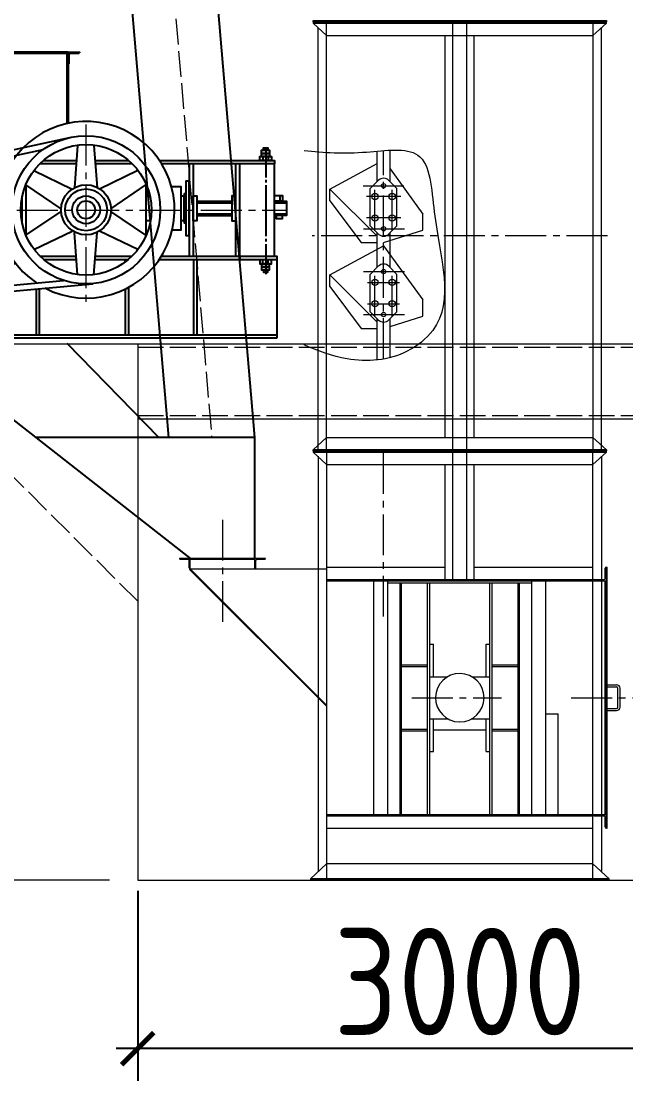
# Model space of a CAD drawing. Header units: millimetres. Extents: x 163705 to 1616509, y 81827 to 302547.
# Drawn here: x 1446844 to 1449659, y 136624 to 141563 of the extents above; entities that cross this region are included whole.
import ezdxf

# ---------------------------------------------------------------- set-up
doc = ezdxf.new("R2010")
doc.units = ezdxf.units.MM
doc.header["$LTSCALE"] = 10
doc.linetypes.add('ACAD_ISO02W100', pattern=[15, 12, -3])
doc.linetypes.add('CENTER2', pattern=[28.575, 19.05, -3.175, 3.175, -3.175])
for name, color, linetype, lineweight in [('1-中心线', 1, 'CENTER2', 0), ('1-建筑轮廓', 7, 'Continuous', 20), ('1-文本', 4, 'Continuous', 0), ('1-标注', 3, 'Continuous', 0), ('1-虚线', 8, 'ACAD_ISO02W100', 0), ('1-设备轮廓', 2, 'Continuous', 18), ('1-钢构', 6, 'Continuous', 0)]:
    doc.layers.add(name, color=color, linetype=linetype, lineweight=lineweight)
doc.styles.add('HZ', font='gbenor.shx', dxfattribs={"bigfont": 'gbcbig.shx'})
doc.dimstyles.new('100$0', dxfattribs={"dimscale": 100, "dimtxt": 5, "dimasz": 1.5, "dimexe": 1.5, "dimexo": 0.5, "dimtad": 1, "dimdec": 0, "dimdsep": 46, "dimtxsty": 'HZ', "dimblk": 'ARCHTICK', "dimcen": 2.5, "dimdle": 1, "dimclrd": 256, "dimclre": 256, "dimadec": 0, "dimazin": 0, "dimtfac": 1, "dimtdec": 0, "dimtmove": 0, "dimatfit": 3, "dimfxl": 0, "dimarcsym": 0})

# ---------------------------------------------------------------- blocks, each defined once
blk = doc.blocks.new('*U296')
for p, q in [((0, 350), (2999.5, 350)), ((0, 350), (0, 0)), ((2999.5, 350), (2999.5, 0)), ((0, 0), (2999.5, 0))]:
    blk.add_line(p, q)
at = {"layer": '1-虚线'}
for p, q in [((0, 334), (2999.5, 334)), ((0, 16), (2999.5, 16))]:
    blk.add_line(p, q, dxfattribs=at)
blk = doc.blocks.new('_ArchTick')
at = {"const_width": 0.15}
blk.add_lwpolyline([(-0.5, -0.5), (0.5, 0.5)], dxfattribs=at)
blk = doc.blocks.new('*D476')
at = {"layer": '1-标注', "lineweight": -2, "transparency": 16777216}
for p, q in [((1447386.1, 137509.6), (1447386.1, 136624.2)), ((1450385.6, 137509.6), (1450385.6, 136624.2)), ((1450485.6, 136774.2), (1447286.1, 136774.2))]:
    blk.add_line(p, q, dxfattribs=at)
at = {"layer": 'Defpoints', "transparency": 16777216}
for p in [(1447386.1, 137559.6), (1450385.6, 137559.6), (1447386.1, 136774.2)]:
    blk.add_point(p, dxfattribs=at)
at = {"layer": '1-标注', "lineweight": -2, "transparency": 16777216, "xscale": 150, "yscale": 150, "zscale": 150, "rotation": 180}
blk.add_blockref('_ArchTick', (1447386.1, 136774.2), dxfattribs=at)
at = {"layer": '1-标注', "lineweight": -2, "transparency": 16777216, "xscale": 150, "yscale": 150, "zscale": 150}
blk.add_blockref('_ArchTick', (1450385.6, 136774.2), dxfattribs=at)
at = {"layer": '1-标注', "transparency": 16777216, "insert": (1448885.9, 137086.7), "char_height": 500, "attachment_point": 5, "style": 'HZ'}
blk.add_mtext('3000', dxfattribs=at)
blk = doc.blocks.new('NE50-正视图')
for p, q in [((1309.9, 2006), (1309.9, 3973.2)), ((1349.9, 2006), (1349.9, 3994)), ((1349.9, 3994), (2589.9, 3994)), ((1937.4, 2006), (1937.4, 3994)), ((2002.4, 2006), (2002.4, 3994)), ((2589.9, 3994), (2589.9, 2006)), ((2629.9, 2006), (2629.9, 3973.2)), ((1902.4, 2063), (1902.4, 3937)), ((2037.4, 2063), (2037.4, 3937)), ((1584.9, 3255.4), (1584.9, 3397.4)), ((1584.9, 3255.4), (1584.9, 3397.4)), ((1584.9, 3255.4), (1584.9, 3397.4)), ((1584.9, 3255.4), (1584.9, 3397.4)), ((1644.9, 3255.4), (1644.9, 3401.9)), ((1644.9, 3255.4), (1644.9, 3401.9)), ((1364.9, 3220.9), (1584.9, 3339.7)), ((1644.9, 3314.6), (1797.9, 3104)), ((1590.2, 3260.7), (1552.4, 3222.9)), ((1590.2, 3260.7), (1552.4, 3222.9)), ((1590.2, 3260.7), (1552.4, 3222.9)), ((1590.2, 3260.7), (1552.4, 3222.9)), ((1590.2, 3260.7), (1552.4, 3222.9)), ((1590.2, 3260.7), (1552.4, 3222.9)), ((1590.2, 3260.7), (1552.4, 3222.9)), ((1590.2, 3260.7), (1552.4, 3222.9)), ((1590.2, 3260.7), (1552.4, 3222.9)), ((1590.2, 3260.7), (1552.4, 3222.9)), ((1590.2, 3260.7), (1552.4, 3222.9)), ((1590.2, 3260.7), (1552.4, 3222.9)), ((1590.2, 3260.7), (1552.4, 3222.9)), ((1590.2, 3260.7), (1552.4, 3222.9)), ((1590.2, 3260.7), (1552.4, 3222.9)), ((1590.2, 3260.7), (1552.4, 3222.9)), ((1590.2, 3260.7), (1552.4, 3222.9)), ((1590.2, 3260.7), (1552.4, 3222.9)), ((1590.2, 3260.7), (1552.4, 3222.9)), ((1590.2, 3260.7), (1552.4, 3222.9)), ((1590.2, 3260.7), (1552.4, 3222.9)), ((1590.2, 3260.7), (1552.4, 3222.9)), ((1590.2, 3260.7), (1552.4, 3222.9)), ((1590.2, 3260.7), (1552.4, 3222.9)), ((1590.2, 3260.7), (1552.4, 3222.9)), ((1590.2, 3260.7), (1552.4, 3222.9)), ((1590.2, 3260.7), (1552.4, 3222.9)), ((1590.2, 3260.7), (1552.4, 3222.9)), ((1590.2, 3260.7), (1552.4, 3222.9)), ((1590.2, 3260.7), (1552.4, 3222.9)), ((1590.2, 3260.7), (1552.4, 3222.9)), ((1590.2, 3260.7), (1552.4, 3222.9)), ((1639.7, 3260.7), (1677.4, 3222.9)), ((1639.7, 3260.7), (1677.4, 3222.9)), ((1639.7, 3260.7), (1677.4, 3222.9)), ((1639.7, 3260.7), (1677.4, 3222.9)), ((1639.7, 3260.7), (1677.4, 3222.9)), ((1639.7, 3260.7), (1677.4, 3222.9)), ((1639.7, 3260.7), (1677.4, 3222.9)), ((1639.7, 3260.7), (1677.4, 3222.9)), ((1639.7, 3260.7), (1677.4, 3222.9)), ((1639.7, 3260.7), (1677.4, 3222.9)), ((1639.7, 3260.7), (1677.4, 3222.9)), ((1639.7, 3260.7), (1677.4, 3222.9)), ((1639.7, 3260.7), (1677.4, 3222.9)), ((1639.7, 3260.7), (1677.4, 3222.9)), ((1639.7, 3260.7), (1677.4, 3222.9)), ((1639.7, 3260.7), (1677.4, 3222.9)), ((1639.7, 3260.7), (1677.4, 3222.9)), ((1639.7, 3260.7), (1677.4, 3222.9)), ((1639.7, 3260.7), (1677.4, 3222.9)), ((1639.7, 3260.7), (1677.4, 3222.9)), ((1639.7, 3260.7), (1677.4, 3222.9)), ((1639.7, 3260.7), (1677.4, 3222.9)), ((1639.7, 3260.7), (1677.4, 3222.9)), ((1639.7, 3260.7), (1677.4, 3222.9)), ((1639.7, 3260.7), (1677.4, 3222.9)), ((1639.7, 3260.7), (1677.4, 3222.9)), ((1639.7, 3260.7), (1677.4, 3222.9)), ((1639.7, 3260.7), (1677.4, 3222.9)), ((1639.7, 3260.7), (1677.4, 3222.9)), ((1639.7, 3260.7), (1677.4, 3222.9)), ((1639.7, 3260.7), (1677.4, 3222.9)), ((1639.7, 3260.7), (1677.4, 3222.9)), ((1364.9, 3220.9), (1364.9, 3220.9)), ((1364.9, 3220.9), (1584.9, 3000.9)), ((1364.9, 3165.9), (1364.9, 3220.9)), ((1552.4, 3048.9), (1552.4, 3222.9)), ((1552.4, 3048.9), (1552.4, 3222.9)), ((1552.4, 3048.9), (1552.4, 3222.9)), ((1552.4, 3048.9), (1552.4, 3222.9)), ((1552.4, 3048.9), (1552.4, 3222.9)), ((1552.4, 3048.9), (1552.4, 3222.9)), ((1552.4, 3048.9), (1552.4, 3222.9)), ((1552.4, 3048.9), (1552.4, 3222.9)), ((1552.4, 3048.9), (1552.4, 3222.9)), ((1552.4, 3048.9), (1552.4, 3222.9)), ((1552.4, 3048.9), (1552.4, 3222.9)), ((1552.4, 3048.9), (1552.4, 3222.9)), ((1552.4, 3048.9), (1552.4, 3222.9)), ((1552.4, 3048.9), (1552.4, 3222.9)), ((1552.4, 3048.9), (1552.4, 3222.9)), ((1552.4, 3048.9), (1552.4, 3222.9)), ((1552.4, 3048.9), (1552.4, 3222.9)), ((1552.4, 3048.9), (1552.4, 3222.9)), ((1552.4, 3048.9), (1552.4, 3222.9)), ((1552.4, 3048.9), (1552.4, 3222.9)), ((1552.4, 3048.9), (1552.4, 3222.9)), ((1552.4, 3048.9), (1552.4, 3222.9)), ((1552.4, 3048.9), (1552.4, 3222.9)), ((1552.4, 3048.9), (1552.4, 3222.9)), ((1552.4, 3048.9), (1552.4, 3222.9)), ((1552.4, 3048.9), (1552.4, 3222.9)), ((1552.4, 3048.9), (1552.4, 3222.9)), ((1552.4, 3048.9), (1552.4, 3222.9)), ((1552.4, 3048.9), (1552.4, 3222.9)), ((1552.4, 3048.9), (1552.4, 3222.9)), ((1552.4, 3048.9), (1552.4, 3222.9)), ((1552.4, 3048.9), (1552.4, 3222.9)), ((1677.4, 3048.9), (1677.4, 3222.9)), ((1677.4, 3048.9), (1677.4, 3222.9)), ((1677.4, 3048.9), (1677.4, 3222.9)), ((1677.4, 3048.9), (1677.4, 3222.9)), ((1677.4, 3048.9), (1677.4, 3222.9)), ((1677.4, 3048.9), (1677.4, 3222.9)), ((1677.4, 3048.9), (1677.4, 3222.9)), ((1677.4, 3048.9), (1677.4, 3222.9)), ((1677.4, 3048.9), (1677.4, 3222.9)), ((1677.4, 3048.9), (1677.4, 3222.9)), ((1677.4, 3048.9), (1677.4, 3222.9)), ((1677.4, 3048.9), (1677.4, 3222.9)), ((1677.4, 3048.9), (1677.4, 3222.9)), ((1677.4, 3048.9), (1677.4, 3222.9)), ((1677.4, 3048.9), (1677.4, 3222.9)), ((1677.4, 3048.9), (1677.4, 3222.9)), ((1677.4, 3048.9), (1677.4, 3222.9)), ((1677.4, 3048.9), (1677.4, 3222.9)), ((1677.4, 3048.9), (1677.4, 3222.9)), ((1677.4, 3048.9), (1677.4, 3222.9)), ((1677.4, 3048.9), (1677.4, 3222.9)), ((1677.4, 3048.9), (1677.4, 3222.9)), ((1677.4, 3048.9), (1677.4, 3222.9)), ((1677.4, 3048.9), (1677.4, 3222.9)), ((1677.4, 3048.9), (1677.4, 3222.9)), ((1677.4, 3048.9), (1677.4, 3222.9)), ((1677.4, 3048.9), (1677.4, 3222.9)), ((1677.4, 3048.9), (1677.4, 3222.9)), ((1677.4, 3048.9), (1677.4, 3222.9)), ((1677.4, 3048.9), (1677.4, 3222.9)), ((1677.4, 3048.9), (1677.4, 3222.9)), ((1677.4, 3048.9), (1677.4, 3222.9)), ((1364.9, 3165.9), (1509.9, 2970.9)), ((1797.9, 3029), (1797.9, 3104)), ((1590.2, 3011.2), (1552.4, 3048.9)), ((1590.2, 3011.2), (1552.4, 3048.9)), ((1590.2, 3011.2), (1552.4, 3048.9)), ((1590.2, 3011.2), (1552.4, 3048.9)), ((1590.2, 3011.2), (1552.4, 3048.9)), ((1590.2, 3011.2), (1552.4, 3048.9)), ((1590.2, 3011.2), (1552.4, 3048.9)), ((1590.2, 3011.2), (1552.4, 3048.9)), ((1590.2, 3011.2), (1552.4, 3048.9)), ((1590.2, 3011.2), (1552.4, 3048.9)), ((1590.2, 3011.2), (1552.4, 3048.9)), ((1590.2, 3011.2), (1552.4, 3048.9)), ((1590.2, 3011.2), (1552.4, 3048.9)), ((1590.2, 3011.2), (1552.4, 3048.9)), ((1590.2, 3011.2), (1552.4, 3048.9)), ((1590.2, 3011.2), (1552.4, 3048.9)), ((1590.2, 3011.2), (1552.4, 3048.9)), ((1590.2, 3011.2), (1552.4, 3048.9)), ((1590.2, 3011.2), (1552.4, 3048.9)), ((1590.2, 3011.2), (1552.4, 3048.9)), ((1590.2, 3011.2), (1552.4, 3048.9)), ((1590.2, 3011.2), (1552.4, 3048.9)), ((1590.2, 3011.2), (1552.4, 3048.9)), ((1590.2, 3011.2), (1552.4, 3048.9)), ((1590.2, 3011.2), (1552.4, 3048.9)), ((1590.2, 3011.2), (1552.4, 3048.9)), ((1590.2, 3011.2), (1552.4, 3048.9)), ((1590.2, 3011.2), (1552.4, 3048.9)), ((1590.2, 3011.2), (1552.4, 3048.9)), ((1590.2, 3011.2), (1552.4, 3048.9)), ((1590.2, 3011.2), (1552.4, 3048.9)), ((1590.2, 3011.2), (1552.4, 3048.9)), ((1584.9, 2855.4), (1584.9, 3016.4)), ((1584.9, 2855.4), (1584.9, 3016.4)), ((1584.9, 2855.4), (1584.9, 3016.4)), ((1584.9, 2855.4), (1584.9, 3016.4)), ((1614.9, 2970.9), (1797.9, 3029)), ((1639.7, 3011.2), (1677.4, 3048.9)), ((1639.7, 3011.2), (1677.4, 3048.9)), ((1639.7, 3011.2), (1677.4, 3048.9)), ((1639.7, 3011.2), (1677.4, 3048.9)), ((1639.7, 3011.2), (1677.4, 3048.9)), ((1639.7, 3011.2), (1677.4, 3048.9)), ((1639.7, 3011.2), (1677.4, 3048.9)), ((1639.7, 3011.2), (1677.4, 3048.9)), ((1639.7, 3011.2), (1677.4, 3048.9)), ((1639.7, 3011.2), (1677.4, 3048.9)), ((1639.7, 3011.2), (1677.4, 3048.9)), ((1639.7, 3011.2), (1677.4, 3048.9)), ((1639.7, 3011.2), (1677.4, 3048.9)), ((1639.7, 3011.2), (1677.4, 3048.9)), ((1639.7, 3011.2), (1677.4, 3048.9)), ((1639.7, 3011.2), (1677.4, 3048.9)), ((1639.7, 3011.2), (1677.4, 3048.9)), ((1639.7, 3011.2), (1677.4, 3048.9)), ((1639.7, 3011.2), (1677.4, 3048.9)), ((1639.7, 3011.2), (1677.4, 3048.9)), ((1639.7, 3011.2), (1677.4, 3048.9)), ((1639.7, 3011.2), (1677.4, 3048.9)), ((1639.7, 3011.2), (1677.4, 3048.9)), ((1639.7, 3011.2), (1677.4, 3048.9)), ((1639.7, 3011.2), (1677.4, 3048.9)), ((1639.7, 3011.2), (1677.4, 3048.9)), ((1639.7, 3011.2), (1677.4, 3048.9)), ((1639.7, 3011.2), (1677.4, 3048.9)), ((1639.7, 3011.2), (1677.4, 3048.9)), ((1639.7, 3011.2), (1677.4, 3048.9)), ((1639.7, 3011.2), (1677.4, 3048.9)), ((1639.7, 3011.2), (1677.4, 3048.9)), ((1644.9, 2855.4), (1644.9, 3016.4)), ((1644.9, 2855.4), (1644.9, 3016.4)), ((1509.9, 2970.9), (1584.9, 2970.9)), ((1364.9, 2820.9), (1614.9, 2955.9)), ((1614.9, 2955.9), (1797.9, 2704)), ((1364.9, 2765.9), (1364.9, 2820.9)), ((1364.9, 2820.9), (1584.9, 2600.9)), ((1590.2, 2860.7), (1552.4, 2822.9)), ((1590.2, 2860.7), (1552.4, 2822.9)), ((1590.2, 2860.7), (1552.4, 2822.9)), ((1590.2, 2860.7), (1552.4, 2822.9)), ((1590.2, 2860.7), (1552.4, 2822.9)), ((1590.2, 2860.7), (1552.4, 2822.9)), ((1590.2, 2860.7), (1552.4, 2822.9)), ((1590.2, 2860.7), (1552.4, 2822.9)), ((1590.2, 2860.7), (1552.4, 2822.9)), ((1590.2, 2860.7), (1552.4, 2822.9)), ((1590.2, 2860.7), (1552.4, 2822.9)), ((1590.2, 2860.7), (1552.4, 2822.9)), ((1590.2, 2860.7), (1552.4, 2822.9)), ((1590.2, 2860.7), (1552.4, 2822.9)), ((1590.2, 2860.7), (1552.4, 2822.9)), ((1590.2, 2860.7), (1552.4, 2822.9)), ((1590.2, 2860.7), (1552.4, 2822.9)), ((1590.2, 2860.7), (1552.4, 2822.9)), ((1590.2, 2860.7), (1552.4, 2822.9)), ((1590.2, 2860.7), (1552.4, 2822.9)), ((1590.2, 2860.7), (1552.4, 2822.9)), ((1590.2, 2860.7), (1552.4, 2822.9)), ((1590.2, 2860.7), (1552.4, 2822.9)), ((1590.2, 2860.7), (1552.4, 2822.9)), ((1590.2, 2860.7), (1552.4, 2822.9)), ((1590.2, 2860.7), (1552.4, 2822.9)), ((1590.2, 2860.7), (1552.4, 2822.9)), ((1590.2, 2860.7), (1552.4, 2822.9)), ((1590.2, 2860.7), (1552.4, 2822.9)), ((1590.2, 2860.7), (1552.4, 2822.9)), ((1590.2, 2860.7), (1552.4, 2822.9)), ((1590.2, 2860.7), (1552.4, 2822.9)), ((1552.4, 2648.9), (1552.4, 2822.9)), ((1552.4, 2648.9), (1552.4, 2822.9)), ((1552.4, 2648.9), (1552.4, 2822.9)), ((1552.4, 2648.9), (1552.4, 2822.9)), ((1552.4, 2648.9), (1552.4, 2822.9)), ((1552.4, 2648.9), (1552.4, 2822.9)), ((1552.4, 2648.9), (1552.4, 2822.9)), ((1552.4, 2648.9), (1552.4, 2822.9)), ((1552.4, 2648.9), (1552.4, 2822.9)), ((1552.4, 2648.9), (1552.4, 2822.9)), ((1552.4, 2648.9), (1552.4, 2822.9)), ((1552.4, 2648.9), (1552.4, 2822.9)), ((1552.4, 2648.9), (1552.4, 2822.9)), ((1552.4, 2648.9), (1552.4, 2822.9)), ((1552.4, 2648.9), (1552.4, 2822.9)), ((1552.4, 2648.9), (1552.4, 2822.9)), ((1552.4, 2648.9), (1552.4, 2822.9)), ((1552.4, 2648.9), (1552.4, 2822.9)), ((1552.4, 2648.9), (1552.4, 2822.9)), ((1552.4, 2648.9), (1552.4, 2822.9)), ((1552.4, 2648.9), (1552.4, 2822.9)), ((1552.4, 2648.9), (1552.4, 2822.9)), ((1552.4, 2648.9), (1552.4, 2822.9)), ((1552.4, 2648.9), (1552.4, 2822.9)), ((1552.4, 2648.9), (1552.4, 2822.9)), ((1552.4, 2648.9), (1552.4, 2822.9)), ((1552.4, 2648.9), (1552.4, 2822.9)), ((1552.4, 2648.9), (1552.4, 2822.9)), ((1552.4, 2648.9), (1552.4, 2822.9)), ((1552.4, 2648.9), (1552.4, 2822.9)), ((1552.4, 2648.9), (1552.4, 2822.9)), ((1552.4, 2648.9), (1552.4, 2822.9)), ((1639.7, 2860.7), (1677.4, 2822.9)), ((1639.7, 2860.7), (1677.4, 2822.9)), ((1639.7, 2860.7), (1677.4, 2822.9)), ((1639.7, 2860.7), (1677.4, 2822.9)), ((1639.7, 2860.7), (1677.4, 2822.9)), ((1639.7, 2860.7), (1677.4, 2822.9)), ((1639.7, 2860.7), (1677.4, 2822.9)), ((1639.7, 2860.7), (1677.4, 2822.9)), ((1639.7, 2860.7), (1677.4, 2822.9)), ((1639.7, 2860.7), (1677.4, 2822.9)), ((1639.7, 2860.7), (1677.4, 2822.9)), ((1639.7, 2860.7), (1677.4, 2822.9)), ((1639.7, 2860.7), (1677.4, 2822.9)), ((1639.7, 2860.7), (1677.4, 2822.9)), ((1639.7, 2860.7), (1677.4, 2822.9)), ((1639.7, 2860.7), (1677.4, 2822.9)), ((1639.7, 2860.7), (1677.4, 2822.9)), ((1639.7, 2860.7), (1677.4, 2822.9)), ((1639.7, 2860.7), (1677.4, 2822.9)), ((1639.7, 2860.7), (1677.4, 2822.9)), ((1639.7, 2860.7), (1677.4, 2822.9)), ((1639.7, 2860.7), (1677.4, 2822.9)), ((1639.7, 2860.7), (1677.4, 2822.9)), ((1639.7, 2860.7), (1677.4, 2822.9)), ((1639.7, 2860.7), (1677.4, 2822.9)), ((1639.7, 2860.7), (1677.4, 2822.9)), ((1639.7, 2860.7), (1677.4, 2822.9)), ((1639.7, 2860.7), (1677.4, 2822.9)), ((1639.7, 2860.7), (1677.4, 2822.9)), ((1639.7, 2860.7), (1677.4, 2822.9)), ((1639.7, 2860.7), (1677.4, 2822.9)), ((1639.7, 2860.7), (1677.4, 2822.9)), ((1677.4, 2648.9), (1677.4, 2822.9)), ((1677.4, 2648.9), (1677.4, 2822.9)), ((1677.4, 2648.9), (1677.4, 2822.9)), ((1677.4, 2648.9), (1677.4, 2822.9)), ((1677.4, 2648.9), (1677.4, 2822.9)), ((1677.4, 2648.9), (1677.4, 2822.9)), ((1677.4, 2648.9), (1677.4, 2822.9)), ((1677.4, 2648.9), (1677.4, 2822.9)), ((1677.4, 2648.9), (1677.4, 2822.9)), ((1677.4, 2648.9), (1677.4, 2822.9)), ((1677.4, 2648.9), (1677.4, 2822.9)), ((1677.4, 2648.9), (1677.4, 2822.9)), ((1677.4, 2648.9), (1677.4, 2822.9)), ((1677.4, 2648.9), (1677.4, 2822.9)), ((1677.4, 2648.9), (1677.4, 2822.9)), ((1677.4, 2648.9), (1677.4, 2822.9)), ((1677.4, 2648.9), (1677.4, 2822.9)), ((1677.4, 2648.9), (1677.4, 2822.9)), ((1677.4, 2648.9), (1677.4, 2822.9)), ((1677.4, 2648.9), (1677.4, 2822.9)), ((1677.4, 2648.9), (1677.4, 2822.9)), ((1677.4, 2648.9), (1677.4, 2822.9)), ((1677.4, 2648.9), (1677.4, 2822.9)), ((1677.4, 2648.9), (1677.4, 2822.9)), ((1677.4, 2648.9), (1677.4, 2822.9)), ((1677.4, 2648.9), (1677.4, 2822.9)), ((1677.4, 2648.9), (1677.4, 2822.9)), ((1677.4, 2648.9), (1677.4, 2822.9)), ((1677.4, 2648.9), (1677.4, 2822.9)), ((1677.4, 2648.9), (1677.4, 2822.9)), ((1677.4, 2648.9), (1677.4, 2822.9)), ((1677.4, 2648.9), (1677.4, 2822.9)), ((1364.9, 2765.9), (1509.9, 2570.9)), ((1797.9, 2629), (1797.9, 2704)), ((1590.2, 2611.2), (1552.4, 2648.9)), ((1590.2, 2611.2), (1552.4, 2648.9)), ((1590.2, 2611.2), (1552.4, 2648.9)), ((1590.2, 2611.2), (1552.4, 2648.9)), ((1590.2, 2611.2), (1552.4, 2648.9)), ((1590.2, 2611.2), (1552.4, 2648.9)), ((1590.2, 2611.2), (1552.4, 2648.9)), ((1590.2, 2611.2), (1552.4, 2648.9)), ((1590.2, 2611.2), (1552.4, 2648.9)), ((1590.2, 2611.2), (1552.4, 2648.9)), ((1590.2, 2611.2), (1552.4, 2648.9)), ((1590.2, 2611.2), (1552.4, 2648.9)), ((1590.2, 2611.2), (1552.4, 2648.9)), ((1590.2, 2611.2), (1552.4, 2648.9)), ((1590.2, 2611.2), (1552.4, 2648.9)), ((1590.2, 2611.2), (1552.4, 2648.9)), ((1590.2, 2611.2), (1552.4, 2648.9)), ((1590.2, 2611.2), (1552.4, 2648.9)), ((1590.2, 2611.2), (1552.4, 2648.9)), ((1590.2, 2611.2), (1552.4, 2648.9)), ((1590.2, 2611.2), (1552.4, 2648.9)), ((1590.2, 2611.2), (1552.4, 2648.9)), ((1590.2, 2611.2), (1552.4, 2648.9)), ((1590.2, 2611.2), (1552.4, 2648.9)), ((1590.2, 2611.2), (1552.4, 2648.9)), ((1590.2, 2611.2), (1552.4, 2648.9)), ((1590.2, 2611.2), (1552.4, 2648.9)), ((1590.2, 2611.2), (1552.4, 2648.9)), ((1590.2, 2611.2), (1552.4, 2648.9)), ((1590.2, 2611.2), (1552.4, 2648.9)), ((1590.2, 2611.2), (1552.4, 2648.9)), ((1590.2, 2611.2), (1552.4, 2648.9)), ((1639.7, 2611.2), (1677.4, 2648.9)), ((1639.7, 2611.2), (1677.4, 2648.9)), ((1639.7, 2611.2), (1677.4, 2648.9)), ((1639.7, 2611.2), (1677.4, 2648.9)), ((1639.7, 2611.2), (1677.4, 2648.9)), ((1639.7, 2611.2), (1677.4, 2648.9)), ((1639.7, 2611.2), (1677.4, 2648.9)), ((1639.7, 2611.2), (1677.4, 2648.9)), ((1639.7, 2611.2), (1677.4, 2648.9)), ((1639.7, 2611.2), (1677.4, 2648.9)), ((1639.7, 2611.2), (1677.4, 2648.9)), ((1639.7, 2611.2), (1677.4, 2648.9)), ((1639.7, 2611.2), (1677.4, 2648.9)), ((1639.7, 2611.2), (1677.4, 2648.9)), ((1639.7, 2611.2), (1677.4, 2648.9)), ((1639.7, 2611.2), (1677.4, 2648.9)), ((1639.7, 2611.2), (1677.4, 2648.9)), ((1639.7, 2611.2), (1677.4, 2648.9)), ((1639.7, 2611.2), (1677.4, 2648.9)), ((1639.7, 2611.2), (1677.4, 2648.9)), ((1639.7, 2611.2), (1677.4, 2648.9)), ((1639.7, 2611.2), (1677.4, 2648.9)), ((1639.7, 2611.2), (1677.4, 2648.9)), ((1639.7, 2611.2), (1677.4, 2648.9)), ((1639.7, 2611.2), (1677.4, 2648.9)), ((1639.7, 2611.2), (1677.4, 2648.9)), ((1639.7, 2611.2), (1677.4, 2648.9)), ((1639.7, 2611.2), (1677.4, 2648.9)), ((1639.7, 2611.2), (1677.4, 2648.9)), ((1639.7, 2611.2), (1677.4, 2648.9)), ((1639.7, 2611.2), (1677.4, 2648.9)), ((1639.7, 2611.2), (1677.4, 2648.9)), ((1644.9, 2580.4), (1797.9, 2629)), ((1509.9, 2570.9), (1584.9, 2570.9)), ((1584.9, 2424.2), (1584.9, 2616.4)), ((1644.9, 2434.7), (1644.9, 2616.4)), ((1584.9, 2424.2), (1584.9, 2516.5)), ((1584.9, 2424.2), (1584.9, 2516.5)), ((1584.9, 2424.2), (1584.9, 2516.5)), ((1644.9, 2434.7), (1644.9, 2516.5)), ((2589.9, 2006), (1349.9, 2006)), ((1937.4, 1401), (1937.4, 1994)), ((2002.4, 1401), (2002.4, 1994)), ((1309.9, 1975.1), (1309.9, 38.2)), ((1902.4, 1401), (1902.4, 1937)), ((2037.4, 1401), (2037.4, 1937)), ((2629.9, 1975.1), (2629.9, 38.2)), ((664.9, 1500), (664.9, 1500)), ((664.9, 1500), (1064.9, 1500)), ((669.9, 1495), (704.9, 1495)), ((709.9, 1456), (709.9, 1490)), ((714.9, 1450), (714.9, 1500)), ((714.9, 1495), (1014.9, 1495)), ((1014.9, 1450), (1014.9, 1500)), ((1019.9, 1455), (1019.9, 1490)), ((1024.9, 1495), (1059.9, 1495)), ((714.6, 1444.7), (1351, 808.3)), ((714.9, 1450), (1351, 813.9)), ((714.9, 1450), (1349.9, 1450)), ((1349.9, 1458), (1902.4, 1458)), ((2037.4, 1458), (2589.9, 1458)), ((2646.9, 1406), (2646.9, 1453)), ((2651.9, 1458), (2655.9, 1458)), ((2652.9, 242), (2652.9, 1458)), ((2655.9, 242), (2655.9, 1458)), ((1349.9, 1401), (2589.9, 1401)), ((1349.9, 1395), (2589.9, 1395)), ((1349.9, 1395), (2589.9, 1395)), ((1569.9, 305), (1569.9, 1395)), ((1634.9, 305), (1634.9, 1395)), ((1634.9, 1385), (2304.9, 1385)), ((1691.9, 305), (1691.9, 1385)), ((1697.9, 305), (1697.9, 1385)), ((1819.9, 305), (1819.9, 1385)), ((1829.9, 305), (1829.9, 1385)), ((2109.9, 305), (2109.9, 1385)), ((2119.9, 305), (2119.9, 1385)), ((2241.9, 305), (2241.9, 1385)), ((2247.9, 305), (2247.9, 1385)), ((2304.9, 305), (2304.9, 1395)), ((2369.9, 305), (2369.9, 1395)), ((2589.9, 1395), (2589.9, 1396)), ((2589.9, 1395), (2652.9, 1395)), ((2589.9, 1395), (2652.9, 1395)), ((2594.9, 1401), (2641.9, 1401)), ((2646.9, 305), (2646.9, 1395)), ((1829.9, 1100), (1847.9, 1100)), ((1847.9, 947.8), (1847.9, 1100)), ((2091.9, 1100), (2109.9, 1100)), ((2091.9, 947.8), (2091.9, 1100)), ((1697.9, 1003), (1819.9, 1003)), ((1697.9, 995), (1819.9, 995)), ((2119.9, 1003), (2241.9, 1003)), ((2119.9, 995), (2241.9, 995)), ((1829.9, 947.8), (1913.4, 947.8)), ((2026.5, 947.8), (2109.9, 947.8)), ((2655.9, 910), (2699.9, 910)), ((2655.9, 900), (2699.9, 900)), ((2705.9, 806), (2705.9, 894)), ((2715.9, 806), (2715.9, 894)), ((2655.9, 800), (2699.9, 800)), ((1829.9, 752.2), (1913.4, 752.2)), ((1847.9, 600), (1847.9, 752.2)), ((2026.5, 752.2), (2109.9, 752.2)), ((2091.9, 600), (2091.9, 752.2)), ((2369.9, 775), (2427.9, 775)), ((2427.9, 305), (2427.9, 775)), ((2655.9, 790), (2699.9, 790)), ((1697.9, 703), (1819.9, 703)), ((1697.9, 695), (1819.9, 695)), ((1847.9, 700), (2091.9, 700)), ((2119.9, 703), (2241.9, 703)), ((2119.9, 695), (2241.9, 695)), ((1829.9, 600), (1847.9, 600)), ((2091.9, 600), (2109.9, 600)), ((1349.9, 305), (2589.9, 305)), ((1349.9, 299), (2589.9, 299)), ((2589.9, 305), (2652.9, 305)), ((2589.9, 305), (2652.9, 305)), ((2594.9, 299), (2641.9, 299)), ((2646.9, 248), (2646.9, 294)), ((1349.9, 242), (2589.9, 242)), ((2652.9, 242), (2655.9, 242))]:
    blk.add_line(p, q)
for points in [[(1286.9, 4000), (1286.9, 4006), (2652.9, 4006), (2652.9, 4000)], [(1286.9, 4000), (1286.9, 3994), (2652.9, 3994), (2652.9, 4000)], [(1286.9, 3994), (1349.9, 3937), (2589.9, 3937), (2652.9, 3994)], [(1286.9, 2006), (1349.9, 2063), (2589.9, 2063), (2652.9, 2006)], [(1286.9, 2000), (1286.9, 2006), (2652.9, 2006), (2652.9, 2000)], [(1286.9, 2000), (1286.9, 1994), (2652.9, 1994), (2652.9, 2000)], [(1286.9, 1994), (1349.9, 1937), (2589.9, 1937), (2652.9, 1994)], [(1349.9, 1994), (1349.9, 0), (2589.9, 0), (2589.9, 1994)], [(1349.9, 75), (1274.9, 6), (2664.9, 6), (2589.9, 75)], [(1274.9, 6), (1274.9, 0), (2664.9, 0), (2664.9, 6)]]:
    blk.add_lwpolyline(points, close=True)
for centre, radius in [((1614.9, 3235.9), 10), ((1574.9, 3185.9), 14.5), ((1654.9, 3185.9), 14.5), ((1574.9, 3085.9), 14.5), ((1654.9, 3085.9), 14.5), ((1614.9, 3035.9), 10), ((1614.9, 2835.9), 10), ((1614.9, 2835.9), 10), ((1614.9, 2835.9), 10), ((1614.9, 2835.9), 10), ((1614.9, 2835.9), 10), ((1614.9, 2835.9), 10), ((1614.9, 2835.9), 10), ((1614.9, 2835.9), 10), ((1574.9, 2785.9), 14.5), ((1574.9, 2785.9), 14.5), ((1574.9, 2785.9), 14.5), ((1574.9, 2785.9), 14.5), ((1574.9, 2785.9), 14.5), ((1574.9, 2785.9), 14.5), ((1574.9, 2785.9), 14.5), ((1574.9, 2785.9), 14.5), ((1654.9, 2785.9), 14.5), ((1654.9, 2785.9), 14.5), ((1654.9, 2785.9), 14.5), ((1654.9, 2785.9), 14.5), ((1654.9, 2785.9), 14.5), ((1654.9, 2785.9), 14.5), ((1654.9, 2785.9), 14.5), ((1654.9, 2785.9), 14.5), ((1574.9, 2685.9), 14.5), ((1574.9, 2685.9), 14.5), ((1574.9, 2685.9), 14.5), ((1574.9, 2685.9), 14.5), ((1574.9, 2685.9), 14.5), ((1574.9, 2685.9), 14.5), ((1574.9, 2685.9), 14.5), ((1574.9, 2685.9), 14.5), ((1654.9, 2685.9), 14.5), ((1654.9, 2685.9), 14.5), ((1654.9, 2685.9), 14.5), ((1654.9, 2685.9), 14.5), ((1654.9, 2685.9), 14.5), ((1654.9, 2685.9), 14.5), ((1654.9, 2685.9), 14.5), ((1654.9, 2685.9), 14.5), ((1614.9, 2635.9), 10), ((1614.9, 2635.9), 10), ((1614.9, 2635.9), 10), ((1614.9, 2635.9), 10), ((1614.9, 2635.9), 10), ((1614.9, 2635.9), 10), ((1614.9, 2635.9), 10), ((1614.9, 2635.9), 10)]:
    blk.add_circle(centre, radius)
for centre, radius, start, end in [((1614.9, 3235.9), 35, 45, 135), ((1614.9, 3235.9), 35, 45, 135), ((1614.9, 3035.9), 35, 225, 315), ((1614.9, 2835.9), 35, 45, 135), ((1614.9, 2835.9), 35, 45, 135), ((1614.9, 2835.9), 35, 45, 135), ((1614.9, 2835.9), 35, 45, 135), ((1614.9, 2635.9), 35, 225, 315), ((1614.9, 2635.9), 35, 225, 315), ((1614.9, 2635.9), 35, 225, 315), ((1614.9, 2635.9), 35, 225, 315), ((669.9, 1500), 5, 180, 270), ((704.9, 1490), 5, 0, 90), ((1024.9, 1490), 5, 90, 180), ((1059.9, 1500), 5, 270, 360), ((725.9, 1456), 16, 180, 225), ((714.9, 1455), 5, 180, 270), ((1014.9, 1455), 5, 270, 360), ((2651.9, 1453), 5, 90, 180), ((2594.9, 1396), 5, 90, 180), ((2641.9, 1406), 5, 270, 0), ((1969.9, 850), 113, 270, 269), ((2699.9, 894), 16, 0, 90), ((2699.9, 894), 6, 0, 90), ((2699.9, 806), 16, 270, 0), ((2699.9, 806), 6, 270, 360), ((2594.9, 304), 5, 180, 270), ((2641.9, 294), 5, 0, 90), ((2652.9, 248), 6, 180, 270)]:
    blk.add_arc(centre, radius, start, end)
blk.add_open_spline([(1244.9, 3401), (1335.7, 3390.4), (1511, 3380.8), (1832.7, 3434.8), (1842.2, 2994.6), (1967.9, 2647.8), (1693.5, 2424.5), (1463.4, 2408.2), (1309.6, 2466.1), (1244.9, 2494.3)], degree=3, knots=[0, 0, 0, 0, 286.71611, 529.082276, 810.176104, 1371.484475, 1528.098845, 1814.953095, 2029.164505, 2029.164505, 2029.164505, 2029.164505])
at = {"layer": '1-中心线'}
for p, q in [((1614.9, 2428.4), (1614.9, 3400)), ((1519.5, 3235.9), (1720.7, 3235.9)), ((1574.9, 3026.4), (1574.9, 3245.4)), ((1654.9, 3026.4), (1654.9, 3245.4)), ((1695.9, 3185.9), (1535.5, 3185.9)), ((1695.9, 3085.9), (1535.5, 3085.9)), ((1521.4, 3035.9), (1721.7, 3035.9)), ((2657.9, 3003), (1281.9, 3003)), ((1521.4, 2835.9), (1721.7, 2835.9)), ((1574.9, 2626.4), (1574.9, 2845.4)), ((1654.9, 2626.4), (1654.9, 2845.4)), ((1539.7, 2785.9), (1689.7, 2785.9)), ((1539.7, 2685.9), (1689.7, 2685.9)), ((1521.4, 2635.9), (1721.7, 2635.9)), ((1614.9, 1228), (1614.9, 2000)), ((866, 1203.4), (866, 1696.6)), ((1746.3, 850), (2164, 850)), ((2488.2, 850), (2789.9, 850))]:
    blk.add_line(p, q, dxfattribs=at)
blk = doc.blocks.new('A$C8b6819ec')
for points in [[(2523, 1303.8), (2525.4, 1303.8), (2525.4, 1358.2), (2472.2, 1358.2), (2472.2, 1355.8)], [(2516.9, 1354.6), (2473.4, 1354.6)], [(2523, 1348.6), (2523, 1305)], [(3237.8, 1358.2), (2525.4, 1358.2)], [(3232.9, 1352.2), (2531.4, 1352.2)], [(2531.4, 1352.2), (2531.4, 988.1)], [(3232.9, 1352.2), (3232.9, 1025.6)], [(3240.2, 1303.8), (3237.8, 1303.8), (3237.8, 1358.2), (3291, 1358.2), (3291, 1355.8)], [(3241.4, 1348.6), (3241.4, 1305)], [(3247.4, 1354.6), (3289.8, 1354.6)], [(2525.4, 1303.8), (2525.4, 989.4)], [(3237.8, 1303.8), (3237.8, 1026.8)], [(2525.4, 1230), (247.9, 660.4)], [(2525.4, 1219.2), (251.6, 650.7)], [(2443.1, 1107.9), (2525.4, 1107.9)], [(2443.1, 1097), (2525.4, 1097)], [(1347.4, 549.1), (3246.2, 960.3)], [(1457.4, 545.5), (3121.7, 904.7)], [(3282.5, 924), (3268, 725.7)], [(3358.7, 924), (3373.2, 725.7)], [(4158.2, 915.6), (4158.2, 774.1)], [(486.2, 566), (2010.1, 843)], [(2028.3, 853.9), (2146.8, 853.9)], [(2738.3, 853.9), (2766.1, 853.9)], [(2888.2, 880.5), (2888.2, 881.7), (2890.6, 881.7)], [(2922.1, 861.1), (2922.1, 853.9), (2890.6, 853.9), (2978.9, 853.9), (2969.3, 853.9), (2969.3, 872), (2992.2, 872), (2977.7, 872), (2977.7, 873.2)], [(3122.9, 853.9), (3277.7, 853.9)], [(3363.6, 853.9), (3518.4, 853.9)], [(3662.3, 853.9), (4199.3, 853.9), (4199.3, 838.2), (3672, 838.2)], [(4144.9, 872), (4144.9, 853.9)], [(4170.3, 872), (4170.3, 853.9)], [(543.1, 551.5), (1995.6, 812.8)], [(2134.7, 838.2), (2019.8, 838.2)], [(2094.8, 764.4), (2091.2, 764.4), (2091.2, 838.2)], [(2750.3, 407.6), (2969.3, 407.6), (2850.7, 407.6), (2850.7, 838.2), (2969.3, 838.2), (2816.9, 838.2)], [(2791.5, 764.4), (2795.1, 764.4), (2795.1, 838.2)], [(2958.4, 425.7), (2870.1, 425.7), (2870.1, 820), (2958.4, 820)], [(3078.1, 806.7), (3257.1, 719.6)], [(3276.5, 838.2), (3105.9, 838.2)], [(3535.3, 838.2), (3364.8, 838.2)], [(3563.1, 806.7), (3384.1, 719.6)], [(3820.7, 838.2), (3820.7, 407.6)], [(4019.1, 407.6), (4019.1, 838.2)], [(4199.3, 407.6), (4199.3, 838.2)], [(1578.4, 679.7), (1641.3, 742.6)], [(1592.9, 644.7), (1701.7, 753.5)], [(1619.5, 624.1), (1742.9, 747.5)], [(1765.8, 641), (1660.6, 746.2)], [(1803.3, 651.9), (1700.5, 753.5)], [(1834.8, 667.6), (1758.6, 745)], [(4158.2, 763.2), (4158.2, 751.1)], [(1687.2, 624.1), (1588, 722.1)], [(1725.9, 632.6), (1620.7, 737.8)], [(1664.2, 620.5), (1780.3, 737.8)], [(1722.3, 631.3), (1811.8, 720.8)], [(1785.2, 645.9), (1838.4, 697.9)], [(2432.3, 689.4), (2432.3, 712.4), (2454, 712.4), (2454, 689.4)], [(3205.1, 628.9), (3040.6, 740.2), (3040.6, 504.4)], [(3437.3, 628.9), (3600.6, 740.2), (3600.6, 504.4)], [(3722.8, 531), (3765.1, 531), (3765.1, 731.7), (3717.9, 731.7)], [(4158.2, 739), (4158.2, 500.7)], [(471.7, 610.8), (471.7, 654.3), (439, 654.3), (439, 610.8)], [(1412.7, 610.8), (1412.7, 654.3), (1380, 654.3), (1380, 610.8)], [(1642.5, 619.3), (1578.4, 684.6)], [(2818.1, 598.7), (2850.7, 598.7), (2850.7, 647.1), (2818.1, 647.1)], [(2911.2, 671.3), (2870.1, 671.3)], [(3022.5, 671.3), (3020.1, 671.3)], [(3022.5, 679.7), (3022.5, 566)], [(3617.5, 687), (3600.6, 687), (3600.6, 574.5), (3621.2, 574.5)], [(3765.1, 574.5), (3778.4, 574.5), (3778.4, 687), (3765.1, 687)], [(3837.7, 664), (4000.9, 664)], [(3837.7, 656.7), (4000.9, 656.7)], [(4199.3, 664), (4254.9, 664), (4254.9, 597.5), (4199.3, 597.5)], [(4199.3, 656.7), (4254.9, 656.7)], [(4223.5, 690.6), (4223.5, 664)], [(423.3, 567.2), (423.3, 610.8), (487.4, 610.8), (487.4, 567.2)], [(1364.3, 567.2), (1364.3, 610.8), (1428.4, 610.8), (1428.4, 567.2)], [(1956.9, 622.9), (1956.9, 407.6)], [(1967.8, 622.9), (1967.8, 407.6)], [(3040.6, 505.6), (3205.1, 616.8)], [(3600.6, 505.6), (3437.3, 616.8)], [(3837.7, 604.7), (4000.9, 604.7)], [(3837.7, 597.5), (4000.9, 597.5)], [(4199.3, 604.7), (4254.9, 604.7)], [(2911.2, 574.5), (2870.1, 574.5)], [(3022.5, 574.5), (3020.1, 574.5)], [(689.4, 383.4), (833.3, 527.3)], [(695.4, 342.3), (859.9, 506.8)], [(933.7, 350.7), (777.7, 506.8)], [(939.8, 393.1), (809.1, 523.7)], [(3078.1, 439), (3257.1, 524.9)], [(3282.5, 320.5), (3268, 518.9)], [(3358.7, 320.5), (3373.2, 518.9)], [(3563.1, 439), (3384.1, 524.9)], [(693, 291.5), (885.3, 483.8)], [(708.8, 258.8), (908.3, 458.4)], [(933.7, 255.2), (726.9, 460.8)], [(933.7, 302.4), (749.9, 486.2)], [(2094.8, 481.4), (2091.2, 481.4), (2091.2, 407.6)], [(2791.5, 481.4), (2795.1, 481.4), (2795.1, 407.6)], [(4158.2, 488.6), (4158.2, 476.5)], [(4158.2, 464.4), (4158.2, 324.1)], [(879.3, 212.9), (694.2, 399.1)], [(910.7, 229.8), (708.8, 431.8)], [(732.9, 235.8), (926.5, 428.2)], [(1930.3, 165.7), (1930.3, 407.6), (2134.7, 407.6)], [(3105.9, 407.6), (3276.5, 407.6)], [(3364.8, 407.6), (3535.3, 407.6)], [(3672, 407.6), (4037.2, 407.6), (4037.2, 390.7), (3662.3, 390.7)], [(839.4, 205.6), (694.2, 349.5)], [(764.4, 218.9), (939.8, 394.3)], [(2146.8, 390.7), (1947.3, 390.7), (1947.3, 166.9)], [(2992.2, 372.5), (2969.3, 372.5), (2969.3, 390.7), (2978.9, 390.7), (2738.3, 390.7)], [(3277.7, 390.7), (3122.9, 390.7)], [(3503.9, 379.8), (3503.9, 390.7), (3518.4, 390.7), (3363.6, 390.7)], [(4144.9, 372.5), (4144.9, 390.7)], [(4170.3, 372.5), (4170.3, 390.7)], [(4210.2, 390.7), (4210.2, 41.1)], [(76.2, 327.8), (76.2, 25.4)], [(87.1, 327.8), (87.1, 25.4)], [(784.9, 211.7), (694.2, 302.4)], [(801.9, 208), (933.7, 339.9)], [(2672.9, 326.6), (2672.9, 243.1)], [(2689.9, 244.3), (2689.9, 339.9)], [(847.8, 205.6), (934.9, 293.9)], [(1417.5, 101.6), (3352.7, 279.4)], [(1521.5, 137.9), (3217.2, 293.9)], [(2258.1, 295.1), (2258.1, 204.4)], [(2275, 205.6), (2275, 286.6)], [(3089, 281.8), (3089, 281.8)], [(3089, 254), (3089, 41.1), (3104.7, 41.1), (3104.7, 256.4)], [(3503.9, 252.8), (3503.9, 41.1), (3520.8, 41.1), (3520.8, 262.5)], [(2672.9, 215.3), (2672.9, 41.1), (2689.9, 41.1), (2689.9, 217.7)], [(222.5, 87.1), (222.5, 118.5), (257.6, 189.9)], [(688.2, 118.5), (598.7, 118.5), (598.7, 87.1), (688.2, 87.1), (688.2, 118.5), (651.9, 189.9)], [(674.9, 145.1), (1188.9, 169.3)], [(1259.1, 129.4), (1253, 118.5), (1253, 87.1), (1163.5, 87.1), (1163.5, 118.5), (1199.8, 189.9)], [(1614.7, 147.6), (1594.1, 189.9)], [(2258.1, 177.8), (2258.1, 41.1), (2275, 41.1), (2275, 179)], [(222.5, 118.5), (310.8, 118.5)], [(254, 118.5), (254, 87.1)], [(264.9, 122.2), (264.9, 83.5)], [(274.6, 118.5), (274.6, 87.1)], [(298.7, 87.1), (310.8, 87.1), (310.8, 118.5), (318.1, 129.4)], [(598.7, 118.5), (592.6, 129.4)], [(635, 118.5), (635, 87.1)], [(645.9, 122.2), (645.9, 83.5)], [(655.5, 118.5), (655.5, 87.1)], [(687, 119.7), (1175.6, 141.5)], [(1163.5, 118.5), (1253, 118.5)], [(1196.2, 118.5), (1196.2, 87.1)], [(1205.8, 122.2), (1205.8, 83.5)], [(1216.7, 118.5), (1216.7, 87.1)], [(1540.9, 113.7), (1540.9, 87.1), (1629.2, 87.1), (1629.2, 118.5), (1628, 120.9)], [(1577.2, 118.5), (1577.2, 87.1)], [(1586.8, 122.2), (1586.8, 83.5)], [(1596.5, 118.5), (1596.5, 87.1)], [(1596.5, 118.5), (1629.2, 118.5)], [(1930.3, 139.1), (1930.3, 41.1), (1947.3, 41.1), (1947.3, 140.3)], [(741.4, 25.4), (741.4, 87.1), (76.2, 87.1), (76.2, 25.4)], [(741.4, 78.6), (76.2, 78.6)], [(180.2, 95.5), (180.2, 1.2)], [(613.2, 87.1), (688.2, 87.1)], [(741.4, 87.1), (1769.5, 87.1), (1769.5, 25.4)], [(1061.9, 87.1), (1061.9, 25.4)], [(1769.5, 78.6), (1061.9, 78.6)], [(1555.4, 87.1), (1629.2, 87.1)], [(1680, 95.5), (1680, 1.2)], [(1769.5, 25.4), (0, 25.4)]]:
    blk.add_lwpolyline(points)
for points in [[(4176.3, 886.5), (4138.8, 886.5), (4138.8, 902.3), (4176.3, 902.3)], [(4167.9, 902.3), (4148.5, 902.3), (4148.5, 913.2), (4167.9, 913.2)], [(2148, 853.9), (2104.5, 853.9), (2104.5, 872), (2148, 872)], [(2780.6, 853.9), (2737, 853.9), (2737, 872), (2780.6, 872)], [(4184.8, 853.9), (4130.4, 853.9), (4130.4, 872), (4184.8, 872)], [(4176.3, 872), (4138.8, 872), (4138.8, 886.5), (4176.3, 886.5)], [(2879.8, 820), (2922.1, 820), (2922.1, 801.9), (2879.8, 801.9)], [(3801.4, 407.6), (4037.2, 407.6), (4037.2, 838.2), (3801.4, 838.2)], [(3801.4, 757.1), (3786.9, 757.1), (3786.9, 504.4), (3801.4, 504.4)], [(3786.9, 697.9), (3778.4, 697.9), (3778.4, 563.6), (3786.9, 563.6)], [(3820.7, 689.4), (3837.7, 689.4), (3837.7, 572.1), (3820.7, 572.1)], [(4019.1, 689.4), (4000.9, 689.4), (4000.9, 572.1), (4019.1, 572.1)], [(4236.8, 664), (4199.3, 664), (4199.3, 690.6), (4236.8, 690.6)], [(4236.8, 597.5), (4206.6, 597.5), (4206.6, 583), (4236.8, 583)], [(2888.2, 443.9), (2913.6, 443.9), (2913.6, 453.6), (2888.2, 453.6)], [(2879.8, 425.7), (2922.1, 425.7), (2922.1, 443.9), (2879.8, 443.9)], [(4037.2, 407.6), (4210.2, 407.6), (4210.2, 390.7), (4037.2, 390.7)], [(2148, 390.7), (2104.5, 390.7), (2104.5, 372.5), (2148, 372.5)], [(2780.6, 390.7), (2737, 390.7), (2737, 372.5), (2780.6, 372.5)], [(2879.8, 390.7), (2922.1, 390.7), (2922.1, 372.5), (2879.8, 372.5)], [(3821.9, 41.1), (3838.9, 41.1), (3838.9, 390.7), (3821.9, 390.7)], [(4184.8, 390.7), (4130.4, 390.7), (4130.4, 372.5), (4184.8, 372.5)], [(4176.3, 372.5), (4138.8, 372.5), (4138.8, 358), (4176.3, 358)], [(4176.3, 358), (4138.8, 358), (4138.8, 343.5), (4176.3, 343.5)], [(4167.9, 343.5), (4148.5, 343.5), (4148.5, 332.6), (4167.9, 332.6)], [(4210.2, 25.4), (1930.3, 25.4), (1930.3, 41.1), (4210.2, 41.1)]]:
    blk.add_lwpolyline(points, close=True)
for centre, radius in [((3322, 623.8), 345.3), ((3322, 623.8), 304.2), ((2443.9, 623.8), 134.9), ((2443.9, 623.8), 115.5), ((2443.9, 623.8), 68.3), ((3322, 623.8), 116.7), ((3322, 623.8), 97.4), ((3322, 623.8), 64.7), ((3322, 623.8), 41.7), ((455.5, 328.7), 241.3), ((455.5, 328.7), 226.8), ((1397.7, 328.7), 226.8), ((455.5, 328.7), 212.3), ((1397.7, 328.7), 212.3), ((455.5, 328.7), 96.2), ((455.5, 328.7), 74.4), ((1397.7, 328.7), 96.2), ((1397.7, 328.7), 74.4), ((455.5, 328.7), 64.7), ((455.5, 328.7), 32.1), ((1397.7, 328.7), 64.7), ((1397.7, 328.7), 32.1)]:
    blk.add_circle(centre, radius)
for centre, radius, start, end in [((2474.2, 1356.8), 0.605, 180.0063, 269.9994), ((2517.7, 1349.6), 5.44, 0, 90), ((3248.3, 1349.6), 5.44, 90, 180), ((3290.6, 1356.8), 0.605, 270.0003, 359.9997), ((2523.8, 1306), 0.605, 180.0063, 269.9994), ((3241, 1306), 0.605, 270.0003, 359.9997), ((2443.9, 623.8), 485.6, 90, 173.5785), ((2443.9, 623.8), 474.7, 90, 173.139), ((2443.9, 623.8), 375.5, 37.0514, 167.7557), ((3322, 623.8), 411.8, 242.1552, 235.871), ((2443.9, 623.8), 307.8, 43.0115, 161.7957), ((2443.9, 623.8), 375.5, 172.1667, 32.6349), ((2443.9, 623.8), 307.8, 167.4262, 37.3755), ((358.7, 394), 288.5, 112.3132, 193.1397), ((358.7, 394), 278.8, 112.5385, 193.5846), ((2443.9, 623.8), 485.6, 176.8853, 180), ((2443.9, 623.8), 474.7, 176.5229, 180), ((1397.7, 328.7), 241.3, 82.738, 294.9774), ((1397.7, 328.7), 241.3, 309.1553, 68.5547)]:
    blk.add_arc(centre, radius, start, end)
at = {"layer": '1-中心线'}
for p, q in [((2882.2, 1399.4), (2882.2, 0)), ((2443.1, 1020.8), (2443.1, 185)), ((3321.2, 1020.8), (3321.2, 185)), ((2142, 622.9), (4254.9, 622.9))]:
    blk.add_line(p, q, dxfattribs=at)
for points in [[(454.8, 656.7), (454.8, 83.5)], [(1396.9, 656.7), (1396.9, 83.5)], [(291.5, 327.8), (743.8, 327.8)], [(1156.3, 327.8), (1684.8, 327.8)]]:
    blk.add_lwpolyline(points, dxfattribs=at)

msp = doc.modelspace()

# ---------------------------------------------------------------- linework, layer by layer
for p, q in [((1447636.801, 143067.434), (1447930.17, 139622.44)), ((1447236.806, 143050.381), (1447530.167, 139622.44)), ((1447636.176, 139054.632), (1446353.896, 140060.27)), ((1447483.875, 139622.44), (1447057.262, 140060.27)), ((1447930.898, 139622.44), (1446912.169, 139622.44)), ((1447930.898, 139059.632), (1447930.898, 139622.44))]:
    msp.add_line(p, q)
at = {"layer": '1-建筑轮廓'}
msp.add_lwpolyline([(1442285.648, 143059.632), (1442285.648, 140059.632), (1447386.148, 140059.632), (1447386.148, 137559.632), (1450385.648, 137559.632), (1450385.648, 143059.632)], dxfattribs=at)
at = {"layer": '1-文本'}
msp.add_line((1447255.105, 137559.632), (1445684.011, 137559.632), dxfattribs=at)
at = {"layer": '1-虚线'}
for p, q in [((1447436.077, 143067.434), (1447730.898, 139622.44)), ((1447386.148, 138859.141), (1446185.719, 140060.27))]:
    msp.add_line(p, q, dxfattribs=at)

# ---------------------------------------------------------------- block references
msp.add_blockref('A$C8b6819ec', (1443823.786, 140059.632))
at = {"layer": '1-设备轮廓'}
msp.add_blockref('NE50-正视图', (1446915.978, 137559.632), dxfattribs=at)
at = {"layer": '1-钢构'}
msp.add_blockref('*U296', (1447386.148, 139709.632), dxfattribs=at)

# ---------------------------------------------------------------- dimensions: what is measured, and where the dimension line sits
at = {"layer": '1-标注'}
dim = msp.add_linear_dim(base=(1447386.14807, 136774.17504), p1=(1450385.64811, 137559.63173), p2=(1447386.14807, 137559.63173), dimstyle='100$0', override={"dimtol": 0, "dimlim": 0, "dimtdec": 8, "dimtix": 1}, dxfattribs=at)
dim.commit()
dim.dimension.update_dxf_attribs({"geometry": '*D476', "text_midpoint": (1448885.89809, 137086.67504)})

doc.saveas('drawing.dxf')
